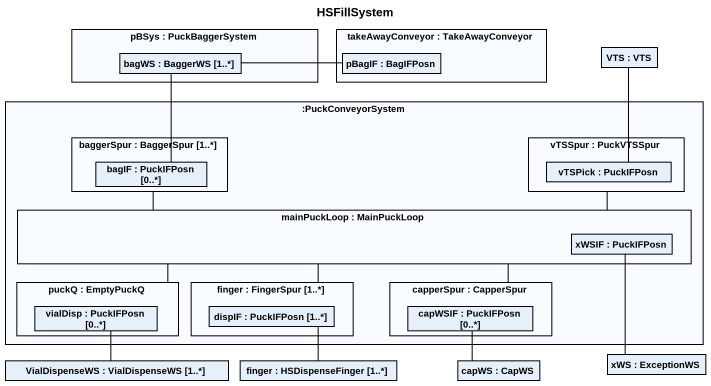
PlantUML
@startuml
title HSFillSystem
rectangle "pBSys : PuckBaggerSystem" as pBSys {
  rectangle "bagWS : BaggerWS [1..*]" as bagWS
}
rectangle "takeAwayConveyor : TakeAwayConveyor" as takeAwayConveyor {
  rectangle "pBagIF : BagIFPosn" as pBagIF
}
rectangle "VTS : VTS" as VTS
rectangle ":PuckConveyorSystem" as PuckConveyorSystem {
  rectangle "baggerSpur : BaggerSpur [1..*]" as baggerSpur {
    rectangle "bagIF : PuckIFPosn [0..*]" as bagIF
  }
  rectangle "vTSSpur : PuckVTSSpur" as vTSSpur {
    rectangle "vTSPick : PuckIFPosn" as vTSPick
  }
  rectangle "mainPuckLoop : MainPuckLoop" as mainPuckLoop {
    rectangle "xWSIF : PuckIFPosn" as xWSIF
  }
  rectangle "puckQ : EmptyPuckQ" as puckQ {
    rectangle "vialDisp : PuckIFPosn [0..*]" as vialDisp
  }
  rectangle "finger : FingerSpur [1..*]" as finger {
    rectangle "dispIF : PuckIFPosn [1..*]" as dispIF
  }
  rectangle "capperSpur : CapperSpur" as capperSpur {
    rectangle "capWSIF : PuckIFPosn [0..*]" as capWSIF
  }
}
rectangle "VialDispenseWS : VialDispenseWS [1..*]" as VialDispenseWS
rectangle "finger : HSDispenseFinger [1..*]" as finger_2
rectangle "capWS : CapWS" as capWS
rectangle "xWS : ExceptionWS" as xWS
bagWS -right- pBagIF
bagWS -- bagIF
VTS -- vTSPick
mainPuckLoop -left- baggerSpur
mainPuckLoop -right- vTSSpur
mainPuckLoop -left- puckQ
mainPuckLoop -- finger
mainPuckLoop -- capperSpur
xWSIF -- xWS
dispIF -- finger_2
capWSIF -- capWS
VialDispenseWS -up- vialDisp
@enduml
